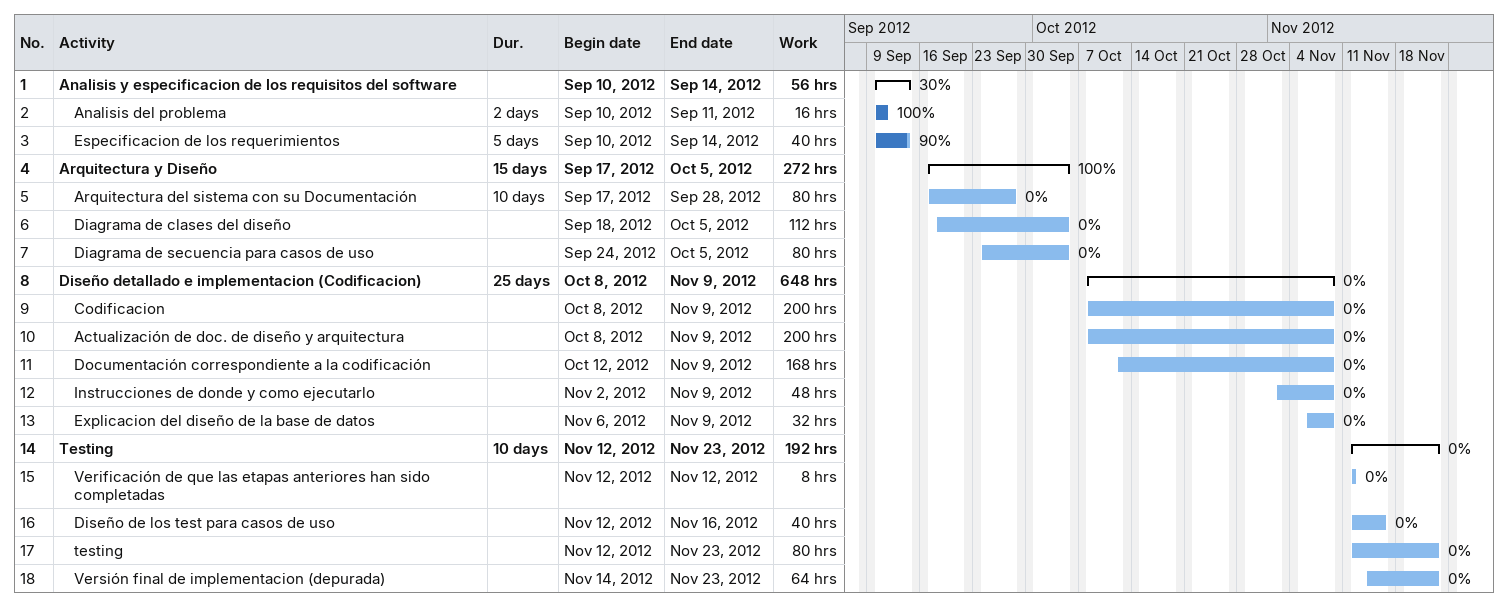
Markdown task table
| ID | Level | Task | Duration | Start | Finish | % complete | Work (h) |
|---|---|---|---|---|---|---|---|
| 1 | 1 | **Analisis y especificacion de los requisitos del software** |  | 2012-09-10 | 2012-09-14 | 30 | 56 |
| 2 | 2 | Analisis del problema | 2d | 2012-09-10 | 2012-09-11 | 100 | 16 |
| 3 | 2 | Especificacion de los requerimientos | 5d | 2012-09-10 | 2012-09-14 | 90 | 40 |
| 4 | 1 | **Arquitectura y Diseño** | 15d | 2012-09-17 | 2012-10-05 | 100 | 272 |
| 5 | 2 | Arquitectura del sistema con su Documentación | 10d | 2012-09-17 | 2012-09-28 | 0 | 80 |
| 6 | 2 | Diagrama de clases del diseño |  | 2012-09-18 | 2012-10-05 | 0 | 112 |
| 7 | 2 | Diagrama de secuencia para casos de uso |  | 2012-09-24 | 2012-10-05 | 0 | 80 |
| 8 | 1 | **Diseño detallado e implementacion (Codificacion)** | 25d | 2012-10-08 | 2012-11-09 | 0 | 648 |
| 9 | 2 | Codificacion |  | 2012-10-08 | 2012-11-09 | 0 | 200 |
| 10 | 2 | Actualización de doc. de diseño y arquitectura |  | 2012-10-08 | 2012-11-09 | 0 | 200 |
| 11 | 2 | Documentación correspondiente a la codificación |  | 2012-10-12 | 2012-11-09 | 0 | 168 |
| 12 | 2 | Instrucciones de donde y como ejecutarlo |  | 2012-11-02 | 2012-11-09 | 0 | 48 |
| 13 | 2 | Explicacion del diseño de la base de datos |  | 2012-11-06 | 2012-11-09 | 0 | 32 |
| 14 | 1 | **Testing** | 10d | 2012-11-12 | 2012-11-23 | 0 | 192 |
| 15 | 2 | Verificación de que las etapas anteriores han sido completadas |  | 2012-11-12 | 2012-11-12 | 0 | 8 |
| 16 | 2 | Diseño de los test para casos de uso |  | 2012-11-12 | 2012-11-16 | 0 | 40 |
| 17 | 2 | testing |  | 2012-11-12 | 2012-11-23 | 0 | 80 |
| 18 | 2 | Versión final de implementacion (depurada) |  | 2012-11-14 | 2012-11-23 | 0 | 64 |
